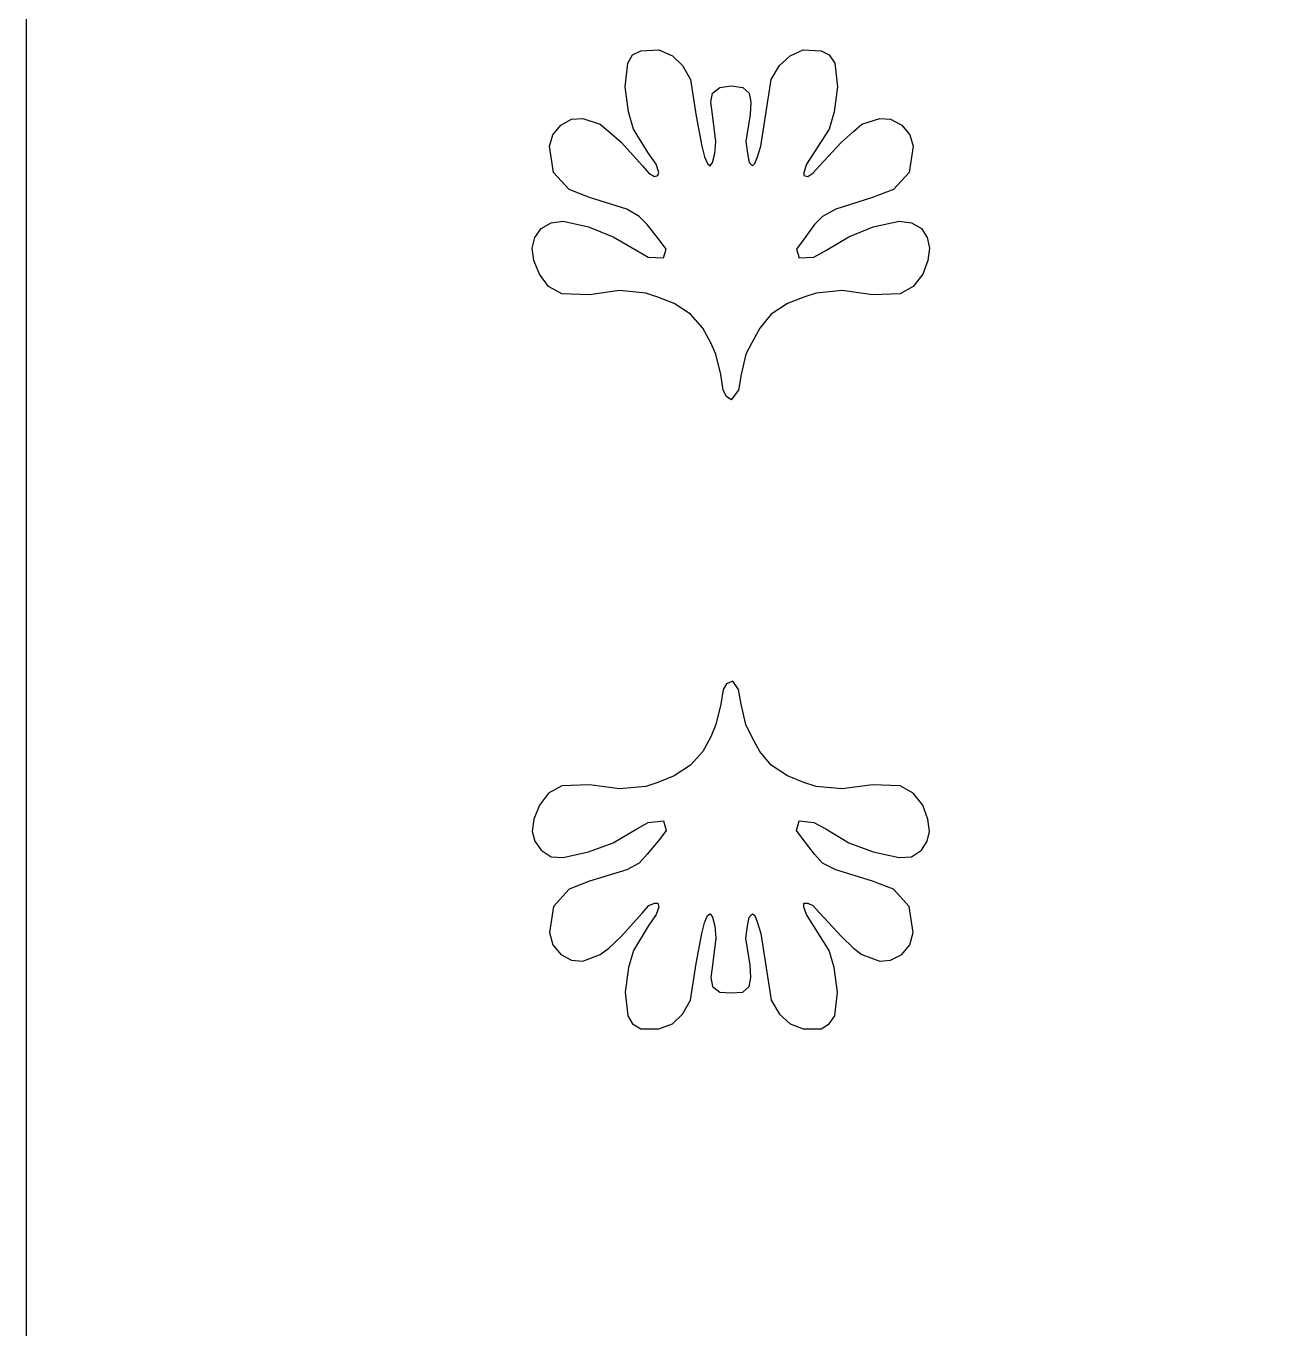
# Model space of a CAD drawing. Header units: centimetres. Extents: x -27 to -20.6, y -3.2 to 9.
# Drawn here: x -26.999 to -23.813, y 2.895 to 6.218 of the extents above; entities that cross this region are included whole.
import ezdxf

# ---------------------------------------------------------------- set-up
doc = ezdxf.new("R2010")
doc.units = ezdxf.units.CM
doc.header["$MEASUREMENT"] = 0
doc.layers.add('layer 1', color=7, linetype='Continuous')

msp = doc.modelspace()

# ---------------------------------------------------------------- linework, layer by layer
at = {"layer": 'layer 1', "lineweight": 30}
for points, knots in [([(-26.99914, -3.2112), (-26.99914, -3.2112), (-26.99914, 9.00077), (-26.99914, 9.00077), (-26.99914, 9.00077), (-26.99914, 9.00077), (-20.6277, 9.00077), (-20.6277, 9.00077), (-20.6277, 9.00077), (-20.6277, 9.00077), (-20.6277, -3.2112), (-20.6277, -3.2112), (-20.6277, -3.2112), (-20.6277, -3.2112), (-26.99914, -3.2112), (-26.99914, -3.2112)], [0, 0, 0, 0, 0.2, 0.2, 0.2, 0.2, 0.4, 0.4, 0.4, 0.4, 0.6, 0.6, 0.6, 0.6, 1, 1, 1, 1]), ([(-25.48516, 5.5435), (-25.48516, 5.5435), (-25.41858, 5.53727), (-25.41858, 5.53727), (-25.41858, 5.53727), (-25.41858, 5.53727), (-25.38739, 5.52685), (-25.38739, 5.52685), (-25.38739, 5.52685), (-25.38739, 5.52685), (-25.34579, 5.5102), (-25.34579, 5.5102), (-25.34579, 5.5102), (-25.34579, 5.5102), (-25.30415, 5.48316), (-25.30415, 5.48316), (-25.30415, 5.48316), (-25.30415, 5.48316), (-25.27296, 5.44779), (-25.27296, 5.44779), (-25.27296, 5.44779), (-25.27296, 5.44779), (-25.25216, 5.41034), (-25.25216, 5.41034), (-25.25216, 5.41034), (-25.25216, 5.41034), (-25.23966, 5.38121), (-25.23966, 5.38121), (-25.23966, 5.38121), (-25.23966, 5.38121), (-25.22718, 5.32919), (-25.22718, 5.32919), (-25.22718, 5.32919), (-25.22718, 5.32919), (-25.22095, 5.28964), (-25.22095, 5.28964), (-25.22095, 5.28964), (-25.22095, 5.28964), (-25.21262, 5.27302), (-25.21262, 5.27302), (-25.21262, 5.27302), (-25.21262, 5.27302), (-25.20014, 5.2647), (-25.20014, 5.2647), (-25.20014, 5.2647), (-25.20014, 5.2647), (-25.18143, 5.28964), (-25.18143, 5.28964), (-25.18143, 5.28964), (-25.18143, 5.28964), (-25.17516, 5.32919), (-25.17516, 5.32919), (-25.17516, 5.32919), (-25.17516, 5.32919), (-25.16269, 5.38121), (-25.16269, 5.38121), (-25.16269, 5.38121), (-25.16269, 5.38121), (-25.14812, 5.41034), (-25.14812, 5.41034), (-25.14812, 5.41034), (-25.14812, 5.41034), (-25.12732, 5.44779), (-25.12732, 5.44779), (-25.12732, 5.44779), (-25.12732, 5.44779), (-25.09819, 5.48316), (-25.09819, 5.48316), (-25.09819, 5.48316), (-25.09819, 5.48316), (-25.05659, 5.5102), (-25.05659, 5.5102), (-25.05659, 5.5102), (-25.05659, 5.5102), (-25.01499, 5.52685), (-25.01499, 5.52685), (-25.01499, 5.52685), (-25.01499, 5.52685), (-24.98377, 5.53727), (-24.98377, 5.53727), (-24.98377, 5.53727), (-24.98377, 5.53727), (-24.91722, 5.5435), (-24.91722, 5.5435), (-24.91722, 5.5435), (-24.91722, 5.5435), (-24.84025, 5.53309), (-24.84025, 5.53309), (-24.84025, 5.53309), (-24.84025, 5.53309), (-24.76951, 5.53518), (-24.76951, 5.53518), (-24.76951, 5.53518), (-24.76951, 5.53518), (-24.73621, 5.55389), (-24.73621, 5.55389), (-24.73621, 5.55389), (-24.73621, 5.55389), (-24.71126, 5.58511), (-24.71126, 5.58511), (-24.71126, 5.58511), (-24.71126, 5.58511), (-24.69875, 5.62047), (-24.69875, 5.62047), (-24.69875, 5.62047), (-24.69875, 5.62047), (-24.6946, 5.65169), (-24.6946, 5.65169), (-24.6946, 5.65169), (-24.6946, 5.65169), (-24.70084, 5.67873), (-24.70084, 5.67873), (-24.70084, 5.67873), (-24.70084, 5.67873), (-24.7154, 5.70162), (-24.7154, 5.70162), (-24.7154, 5.70162), (-24.7154, 5.70162), (-24.74038, 5.71619), (-24.74038, 5.71619), (-24.74038, 5.71619), (-24.74038, 5.71619), (-24.77157, 5.72037), (-24.77157, 5.72037), (-24.77157, 5.72037), (-24.77157, 5.72037), (-24.83816, 5.7058), (-24.83816, 5.7058), (-24.83816, 5.7058), (-24.83816, 5.7058), (-24.90056, 5.68082), (-24.90056, 5.68082), (-24.90056, 5.68082), (-24.90056, 5.68082), (-24.95882, 5.64546), (-24.95882, 5.64546), (-24.95882, 5.64546), (-24.95882, 5.64546), (-24.99004, 5.6288), (-24.99004, 5.6288), (-24.99004, 5.6288), (-24.99004, 5.6288), (-25.02746, 5.62671), (-25.02746, 5.62671), (-25.02746, 5.62671), (-25.02746, 5.62671), (-25.0337, 5.6496), (-25.0337, 5.6496), (-25.0337, 5.6496), (-25.0337, 5.6496), (-25.01708, 5.67249), (-25.01708, 5.67249), (-25.01708, 5.67249), (-25.01708, 5.67249), (-24.98795, 5.71204), (-24.98795, 5.71204), (-24.98795, 5.71204), (-24.98795, 5.71204), (-24.96715, 5.73284), (-24.96715, 5.73284), (-24.96715, 5.73284), (-24.96715, 5.73284), (-24.93384, 5.75156), (-24.93384, 5.75156), (-24.93384, 5.75156), (-24.93384, 5.75156), (-24.84025, 5.78068), (-24.84025, 5.78068), (-24.84025, 5.78068), (-24.84025, 5.78068), (-24.78614, 5.80152), (-24.78614, 5.80152), (-24.78614, 5.80152), (-24.78614, 5.80152), (-24.74662, 5.84521), (-24.74662, 5.84521), (-24.74662, 5.84521), (-24.74662, 5.84521), (-24.73621, 5.91179), (-24.73621, 5.91179), (-24.73621, 5.91179), (-24.73621, 5.91179), (-24.74453, 5.94092), (-24.74453, 5.94092), (-24.74453, 5.94092), (-24.74453, 5.94092), (-24.76533, 5.96587), (-24.76533, 5.96587), (-24.76533, 5.96587), (-24.76533, 5.96587), (-24.79446, 5.98043), (-24.79446, 5.98043), (-24.79446, 5.98043), (-24.79446, 5.98043), (-24.8215, 5.98252), (-24.8215, 5.98252), (-24.8215, 5.98252), (-24.8215, 5.98252), (-24.86728, 5.96796), (-24.86728, 5.96796), (-24.86728, 5.96796), (-24.86728, 5.96796), (-24.88809, 5.94924), (-24.88809, 5.94924), (-24.88809, 5.94924), (-24.88809, 5.94924), (-24.91928, 5.92218), (-24.91928, 5.92218), (-24.91928, 5.92218), (-24.91928, 5.92218), (-24.97547, 5.86183), (-24.97547, 5.86183), (-24.97547, 5.86183), (-24.97547, 5.86183), (-24.9921, 5.84312), (-24.9921, 5.84312), (-24.9921, 5.84312), (-24.9921, 5.84312), (-25.00457, 5.83479), (-25.00457, 5.83479), (-25.00457, 5.83479), (-25.00457, 5.83479), (-25.01499, 5.83688), (-25.01499, 5.83688), (-25.01499, 5.83688), (-25.01499, 5.83688), (-25.01499, 5.84521), (-25.01499, 5.84521), (-25.01499, 5.84521), (-25.01499, 5.84521), (-25.00875, 5.86601), (-25.00875, 5.86601), (-25.00875, 5.86601), (-25.00875, 5.86601), (-24.99004, 5.89514), (-24.99004, 5.89514), (-24.99004, 5.89514), (-24.99004, 5.89514), (-24.95049, 5.95549), (-24.95049, 5.95549), (-24.95049, 5.95549), (-24.95049, 5.95549), (-24.93802, 5.99918), (-24.93802, 5.99918), (-24.93802, 5.99918), (-24.93802, 5.99918), (-24.92969, 6.06367), (-24.92969, 6.06367), (-24.92969, 6.06367), (-24.92969, 6.06367), (-24.93593, 6.12402), (-24.93593, 6.12402), (-24.93593, 6.12402), (-24.93593, 6.12402), (-24.95049, 6.14482), (-24.95049, 6.14482), (-24.95049, 6.14482), (-24.95049, 6.14482), (-24.97129, 6.15524), (-24.97129, 6.15524), (-24.97129, 6.15524), (-24.97129, 6.15524), (-25.01708, 6.15729), (-25.01708, 6.15729), (-25.01708, 6.15729), (-25.01708, 6.15729), (-25.05035, 6.14273), (-25.05035, 6.14273), (-25.05035, 6.14273), (-25.05035, 6.14273), (-25.07739, 6.11778), (-25.07739, 6.11778), (-25.07739, 6.11778), (-25.07739, 6.11778), (-25.09819, 6.08238), (-25.09819, 6.08238), (-25.09819, 6.08238), (-25.09819, 6.08238), (-25.11276, 5.98876), (-25.11276, 5.98876), (-25.11276, 5.98876), (-25.11276, 5.98876), (-25.12526, 5.91179), (-25.12526, 5.91179), (-25.12526, 5.91179), (-25.12526, 5.91179), (-25.13356, 5.88472), (-25.13356, 5.88472), (-25.13356, 5.88472), (-25.13356, 5.88472), (-25.1398, 5.8681), (-25.1398, 5.8681), (-25.1398, 5.8681), (-25.1398, 5.8681), (-25.14607, 5.86183), (-25.14607, 5.86183), (-25.14607, 5.86183), (-25.14607, 5.86183), (-25.15436, 5.87016), (-25.15436, 5.87016), (-25.15436, 5.87016), (-25.15436, 5.87016), (-25.15854, 5.89305), (-25.15854, 5.89305), (-25.15854, 5.89305), (-25.15854, 5.89305), (-25.16269, 5.92426), (-25.16269, 5.92426), (-25.16269, 5.92426), (-25.16269, 5.92426), (-25.1523, 5.99294), (-25.1523, 5.99294), (-25.1523, 5.99294), (-25.1523, 5.99294), (-25.15021, 6.02412), (-25.15021, 6.02412), (-25.15021, 6.02412), (-25.15021, 6.02412), (-25.15436, 6.04702), (-25.15436, 6.04702), (-25.15436, 6.04702), (-25.15436, 6.04702), (-25.17102, 6.06158), (-25.17102, 6.06158), (-25.17102, 6.06158), (-25.17102, 6.06158), (-25.20014, 6.06576), (-25.20014, 6.06576), (-25.20014, 6.06576), (-25.20014, 6.06576), (-25.22927, 6.06158), (-25.22927, 6.06158), (-25.22927, 6.06158), (-25.22927, 6.06158), (-25.24798, 6.04702), (-25.24798, 6.04702), (-25.24798, 6.04702), (-25.24798, 6.04702), (-25.25216, 6.02412), (-25.25216, 6.02412), (-25.25216, 6.02412), (-25.25216, 6.02412), (-25.24798, 5.99294), (-25.24798, 5.99294), (-25.24798, 5.99294), (-25.24798, 5.99294), (-25.23966, 5.92426), (-25.23966, 5.92426), (-25.23966, 5.92426), (-25.23966, 5.92426), (-25.24175, 5.89305), (-25.24175, 5.89305), (-25.24175, 5.89305), (-25.24175, 5.89305), (-25.24798, 5.87016), (-25.24798, 5.87016), (-25.24798, 5.87016), (-25.24798, 5.87016), (-25.25422, 5.86183), (-25.25422, 5.86183), (-25.25422, 5.86183), (-25.25422, 5.86183), (-25.26046, 5.8681), (-25.26046, 5.8681), (-25.26046, 5.8681), (-25.26046, 5.8681), (-25.26879, 5.88472), (-25.26879, 5.88472), (-25.26879, 5.88472), (-25.26879, 5.88472), (-25.27502, 5.91179), (-25.27502, 5.91179), (-25.27502, 5.91179), (-25.27502, 5.91179), (-25.28959, 5.98876), (-25.28959, 5.98876), (-25.28959, 5.98876), (-25.28959, 5.98876), (-25.30415, 6.08238), (-25.30415, 6.08238), (-25.30415, 6.08238), (-25.30415, 6.08238), (-25.32495, 6.11778), (-25.32495, 6.11778), (-25.32495, 6.11778), (-25.32495, 6.11778), (-25.34993, 6.14273), (-25.34993, 6.14273), (-25.34993, 6.14273), (-25.34993, 6.14273), (-25.3853, 6.15729), (-25.3853, 6.15729), (-25.3853, 6.15729), (-25.3853, 6.15729), (-25.43108, 6.15524), (-25.43108, 6.15524), (-25.43108, 6.15524), (-25.43108, 6.15524), (-25.45189, 6.14482), (-25.45189, 6.14482), (-25.45189, 6.14482), (-25.45189, 6.14482), (-25.46436, 6.12402), (-25.46436, 6.12402), (-25.46436, 6.12402), (-25.46436, 6.12402), (-25.4706, 6.06367), (-25.4706, 6.06367), (-25.4706, 6.06367), (-25.4706, 6.06367), (-25.46227, 5.99918), (-25.46227, 5.99918), (-25.46227, 5.99918), (-25.46227, 5.99918), (-25.44979, 5.95549), (-25.44979, 5.95549), (-25.44979, 5.95549), (-25.44979, 5.95549), (-25.41234, 5.89514), (-25.41234, 5.89514), (-25.41234, 5.89514), (-25.41234, 5.89514), (-25.39154, 5.86601), (-25.39154, 5.86601), (-25.39154, 5.86601), (-25.39154, 5.86601), (-25.3853, 5.84521), (-25.3853, 5.84521), (-25.3853, 5.84521), (-25.3853, 5.84521), (-25.38739, 5.83688), (-25.38739, 5.83688), (-25.38739, 5.83688), (-25.38739, 5.83688), (-25.39569, 5.83479), (-25.39569, 5.83479), (-25.39569, 5.83479), (-25.39569, 5.83479), (-25.41025, 5.84312), (-25.41025, 5.84312), (-25.41025, 5.84312), (-25.41025, 5.84312), (-25.4269, 5.86183), (-25.4269, 5.86183), (-25.4269, 5.86183), (-25.4269, 5.86183), (-25.48098, 5.92218), (-25.48098, 5.92218), (-25.48098, 5.92218), (-25.48098, 5.92218), (-25.5122, 5.94924), (-25.5122, 5.94924), (-25.5122, 5.94924), (-25.5122, 5.94924), (-25.53509, 5.96796), (-25.53509, 5.96796), (-25.53509, 5.96796), (-25.53509, 5.96796), (-25.57878, 5.98252), (-25.57878, 5.98252), (-25.57878, 5.98252), (-25.57878, 5.98252), (-25.60791, 5.98043), (-25.60791, 5.98043), (-25.60791, 5.98043), (-25.60791, 5.98043), (-25.63495, 5.96587), (-25.63495, 5.96587), (-25.63495, 5.96587), (-25.63495, 5.96587), (-25.65575, 5.94092), (-25.65575, 5.94092), (-25.65575, 5.94092), (-25.65575, 5.94092), (-25.66408, 5.91179), (-25.66408, 5.91179), (-25.66408, 5.91179), (-25.66408, 5.91179), (-25.65367, 5.84521), (-25.65367, 5.84521), (-25.65367, 5.84521), (-25.65367, 5.84521), (-25.61415, 5.80152), (-25.61415, 5.80152), (-25.61415, 5.80152), (-25.61415, 5.80152), (-25.56213, 5.78068), (-25.56213, 5.78068), (-25.56213, 5.78068), (-25.56213, 5.78068), (-25.46645, 5.75156), (-25.46645, 5.75156), (-25.46645, 5.75156), (-25.46645, 5.75156), (-25.43523, 5.73284), (-25.43523, 5.73284), (-25.43523, 5.73284), (-25.43523, 5.73284), (-25.41443, 5.71204), (-25.41443, 5.71204), (-25.41443, 5.71204), (-25.41443, 5.71204), (-25.38321, 5.67249), (-25.38321, 5.67249), (-25.38321, 5.67249), (-25.38321, 5.67249), (-25.36659, 5.6496), (-25.36659, 5.6496), (-25.36659, 5.6496), (-25.36659, 5.6496), (-25.37283, 5.62671), (-25.37283, 5.62671), (-25.37283, 5.62671), (-25.37283, 5.62671), (-25.41234, 5.6288), (-25.41234, 5.6288), (-25.41234, 5.6288), (-25.41234, 5.6288), (-25.44147, 5.64546), (-25.44147, 5.64546), (-25.44147, 5.64546), (-25.44147, 5.64546), (-25.50181, 5.68082), (-25.50181, 5.68082), (-25.50181, 5.68082), (-25.50181, 5.68082), (-25.56422, 5.7058), (-25.56422, 5.7058), (-25.56422, 5.7058), (-25.56422, 5.7058), (-25.62872, 5.72037), (-25.62872, 5.72037), (-25.62872, 5.72037), (-25.62872, 5.72037), (-25.6599, 5.71619), (-25.6599, 5.71619), (-25.6599, 5.71619), (-25.6599, 5.71619), (-25.68488, 5.70162), (-25.68488, 5.70162), (-25.68488, 5.70162), (-25.68488, 5.70162), (-25.70151, 5.67873), (-25.70151, 5.67873), (-25.70151, 5.67873), (-25.70151, 5.67873), (-25.70777, 5.65169), (-25.70777, 5.65169), (-25.70777, 5.65169), (-25.70777, 5.65169), (-25.70359, 5.62047), (-25.70359, 5.62047), (-25.70359, 5.62047), (-25.70359, 5.62047), (-25.68903, 5.58511), (-25.68903, 5.58511), (-25.68903, 5.58511), (-25.68903, 5.58511), (-25.66614, 5.55389), (-25.66614, 5.55389), (-25.66614, 5.55389), (-25.66614, 5.55389), (-25.63286, 5.53518), (-25.63286, 5.53518), (-25.63286, 5.53518), (-25.63286, 5.53518), (-25.56213, 5.53309), (-25.56213, 5.53309), (-25.56213, 5.53309), (-25.56213, 5.53309), (-25.48516, 5.5435), (-25.48516, 5.5435)], [0, 0, 0, 0, 0.0069444, 0.0069444, 0.0069444, 0.0069444, 0.0138889, 0.0138889, 0.0138889, 0.0138889, 0.0208333, 0.0208333, 0.0208333, 0.0208333, 0.0277778, 0.0277778, 0.0277778, 0.0277778, 0.0347222, 0.0347222, 0.0347222, 0.0347222, 0.0416667, 0.0416667, 0.0416667, 0.0416667, 0.0486111, 0.0486111, 0.0486111, 0.0486111, 0.0555556, 0.0555556, 0.0555556, 0.0555556, 0.0625, 0.0625, 0.0625, 0.0625, 0.0694444, 0.0694444, 0.0694444, 0.0694444, 0.0763889, 0.0763889, 0.0763889, 0.0763889, 0.0833333, 0.0833333, 0.0833333, 0.0833333, 0.0902778, 0.0902778, 0.0902778, 0.0902778, 0.0972222, 0.0972222, 0.0972222, 0.0972222, 0.1041667, 0.1041667, 0.1041667, 0.1041667, 0.1111111, 0.1111111, 0.1111111, 0.1111111, 0.1180556, 0.1180556, 0.1180556, 0.1180556, 0.125, 0.125, 0.125, 0.125, 0.1319444, 0.1319444, 0.1319444, 0.1319444, 0.1388889, 0.1388889, 0.1388889, 0.1388889, 0.1458333, 0.1458333, 0.1458333, 0.1458333, 0.1527778, 0.1527778, 0.1527778, 0.1527778, 0.1597222, 0.1597222, 0.1597222, 0.1597222, 0.1666667, 0.1666667, 0.1666667, 0.1666667, 0.1736111, 0.1736111, 0.1736111, 0.1736111, 0.1805556, 0.1805556, 0.1805556, 0.1805556, 0.1875, 0.1875, 0.1875, 0.1875, 0.1944444, 0.1944444, 0.1944444, 0.1944444, 0.2013889, 0.2013889, 0.2013889, 0.2013889, 0.2083333, 0.2083333, 0.2083333, 0.2083333, 0.2152778, 0.2152778, 0.2152778, 0.2152778, 0.2222222, 0.2222222, 0.2222222, 0.2222222, 0.2291667, 0.2291667, 0.2291667, 0.2291667, 0.2361111, 0.2361111, 0.2361111, 0.2361111, 0.2430556, 0.2430556, 0.2430556, 0.2430556, 0.25, 0.25, 0.25, 0.25, 0.2569444, 0.2569444, 0.2569444, 0.2569444, 0.2638889, 0.2638889, 0.2638889, 0.2638889, 0.2708333, 0.2708333, 0.2708333, 0.2708333, 0.2777778, 0.2777778, 0.2777778, 0.2777778, 0.2847222, 0.2847222, 0.2847222, 0.2847222, 0.2916667, 0.2916667, 0.2916667, 0.2916667, 0.2986111, 0.2986111, 0.2986111, 0.2986111, 0.3055556, 0.3055556, 0.3055556, 0.3055556, 0.3125, 0.3125, 0.3125, 0.3125, 0.3194444, 0.3194444, 0.3194444, 0.3194444, 0.3263889, 0.3263889, 0.3263889, 0.3263889, 0.3333333, 0.3333333, 0.3333333, 0.3333333, 0.3402778, 0.3402778, 0.3402778, 0.3402778, 0.3472222, 0.3472222, 0.3472222, 0.3472222, 0.3541667, 0.3541667, 0.3541667, 0.3541667, 0.3611111, 0.3611111, 0.3611111, 0.3611111, 0.3680556, 0.3680556, 0.3680556, 0.3680556, 0.375, 0.375, 0.375, 0.375, 0.3819444, 0.3819444, 0.3819444, 0.3819444, 0.3888889, 0.3888889, 0.3888889, 0.3888889, 0.3958333, 0.3958333, 0.3958333, 0.3958333, 0.4027778, 0.4027778, 0.4027778, 0.4027778, 0.4097222, 0.4097222, 0.4097222, 0.4097222, 0.4166667, 0.4166667, 0.4166667, 0.4166667, 0.4236111, 0.4236111, 0.4236111, 0.4236111, 0.4305556, 0.4305556, 0.4305556, 0.4305556, 0.4375, 0.4375, 0.4375, 0.4375, 0.4444444, 0.4444444, 0.4444444, 0.4444444, 0.4513889, 0.4513889, 0.4513889, 0.4513889, 0.4583333, 0.4583333, 0.4583333, 0.4583333, 0.4652778, 0.4652778, 0.4652778, 0.4652778, 0.4722222, 0.4722222, 0.4722222, 0.4722222, 0.4791667, 0.4791667, 0.4791667, 0.4791667, 0.4861111, 0.4861111, 0.4861111, 0.4861111, 0.4930556, 0.4930556, 0.4930556, 0.4930556, 0.5, 0.5, 0.5, 0.5, 0.5069444, 0.5069444, 0.5069444, 0.5069444, 0.5138889, 0.5138889, 0.5138889, 0.5138889, 0.5208333, 0.5208333, 0.5208333, 0.5208333, 0.5277778, 0.5277778, 0.5277778, 0.5277778, 0.5347222, 0.5347222, 0.5347222, 0.5347222, 0.5416667, 0.5416667, 0.5416667, 0.5416667, 0.5486111, 0.5486111, 0.5486111, 0.5486111, 0.5555556, 0.5555556, 0.5555556, 0.5555556, 0.5625, 0.5625, 0.5625, 0.5625, 0.5694444, 0.5694444, 0.5694444, 0.5694444, 0.5763889, 0.5763889, 0.5763889, 0.5763889, 0.5833333, 0.5833333, 0.5833333, 0.5833333, 0.5902778, 0.5902778, 0.5902778, 0.5902778, 0.5972222, 0.5972222, 0.5972222, 0.5972222, 0.6041667, 0.6041667, 0.6041667, 0.6041667, 0.6111111, 0.6111111, 0.6111111, 0.6111111, 0.6180556, 0.6180556, 0.6180556, 0.6180556, 0.625, 0.625, 0.625, 0.625, 0.6319444, 0.6319444, 0.6319444, 0.6319444, 0.6388889, 0.6388889, 0.6388889, 0.6388889, 0.6458333, 0.6458333, 0.6458333, 0.6458333, 0.6527778, 0.6527778, 0.6527778, 0.6527778, 0.6597222, 0.6597222, 0.6597222, 0.6597222, 0.6666667, 0.6666667, 0.6666667, 0.6666667, 0.6736111, 0.6736111, 0.6736111, 0.6736111, 0.6805556, 0.6805556, 0.6805556, 0.6805556, 0.6875, 0.6875, 0.6875, 0.6875, 0.6944444, 0.6944444, 0.6944444, 0.6944444, 0.7013889, 0.7013889, 0.7013889, 0.7013889, 0.7083333, 0.7083333, 0.7083333, 0.7083333, 0.7152778, 0.7152778, 0.7152778, 0.7152778, 0.7222222, 0.7222222, 0.7222222, 0.7222222, 0.7291667, 0.7291667, 0.7291667, 0.7291667, 0.7361111, 0.7361111, 0.7361111, 0.7361111, 0.7430556, 0.7430556, 0.7430556, 0.7430556, 0.75, 0.75, 0.75, 0.75, 0.7569444, 0.7569444, 0.7569444, 0.7569444, 0.7638889, 0.7638889, 0.7638889, 0.7638889, 0.7708333, 0.7708333, 0.7708333, 0.7708333, 0.7777778, 0.7777778, 0.7777778, 0.7777778, 0.7847222, 0.7847222, 0.7847222, 0.7847222, 0.7916667, 0.7916667, 0.7916667, 0.7916667, 0.7986111, 0.7986111, 0.7986111, 0.7986111, 0.8055556, 0.8055556, 0.8055556, 0.8055556, 0.8125, 0.8125, 0.8125, 0.8125, 0.8194444, 0.8194444, 0.8194444, 0.8194444, 0.8263889, 0.8263889, 0.8263889, 0.8263889, 0.8333333, 0.8333333, 0.8333333, 0.8333333, 0.8402778, 0.8402778, 0.8402778, 0.8402778, 0.8472222, 0.8472222, 0.8472222, 0.8472222, 0.8541667, 0.8541667, 0.8541667, 0.8541667, 0.8611111, 0.8611111, 0.8611111, 0.8611111, 0.8680556, 0.8680556, 0.8680556, 0.8680556, 0.875, 0.875, 0.875, 0.875, 0.8819444, 0.8819444, 0.8819444, 0.8819444, 0.8888889, 0.8888889, 0.8888889, 0.8888889, 0.8958333, 0.8958333, 0.8958333, 0.8958333, 0.9027778, 0.9027778, 0.9027778, 0.9027778, 0.9097222, 0.9097222, 0.9097222, 0.9097222, 0.9166667, 0.9166667, 0.9166667, 0.9166667, 0.9236111, 0.9236111, 0.9236111, 0.9236111, 0.9305556, 0.9305556, 0.9305556, 0.9305556, 0.9375, 0.9375, 0.9375, 0.9375, 0.9444444, 0.9444444, 0.9444444, 0.9444444, 0.9513889, 0.9513889, 0.9513889, 0.9513889, 0.9583333, 0.9583333, 0.9583333, 0.9583333, 0.9652778, 0.9652778, 0.9652778, 0.9652778, 0.9722222, 0.9722222, 0.9722222, 0.9722222, 0.9791667, 0.9791667, 0.9791667, 0.9791667, 0.9861111, 0.9861111, 0.9861111, 0.9861111, 1, 1, 1, 1]), ([(-25.34579, 4.30548), (-25.34579, 4.30548), (-25.30415, 4.33255), (-25.30415, 4.33255), (-25.30415, 4.33255), (-25.30415, 4.33255), (-25.27296, 4.36791), (-25.27296, 4.36791), (-25.27296, 4.36791), (-25.27296, 4.36791), (-25.25216, 4.40537), (-25.25216, 4.40537), (-25.25216, 4.40537), (-25.25216, 4.40537), (-25.23966, 4.43656), (-25.23966, 4.43656), (-25.23966, 4.43656), (-25.23966, 4.43656), (-25.22718, 4.48858), (-25.22718, 4.48858), (-25.22718, 4.48858), (-25.22718, 4.48858), (-25.22095, 4.52603), (-25.22095, 4.52603), (-25.22095, 4.52603), (-25.22095, 4.52603), (-25.21262, 4.5406), (-25.21262, 4.5406), (-25.21262, 4.5406), (-25.21262, 4.5406), (-25.196, 4.54684), (-25.196, 4.54684), (-25.196, 4.54684), (-25.196, 4.54684), (-25.18143, 4.52603), (-25.18143, 4.52603), (-25.18143, 4.52603), (-25.18143, 4.52603), (-25.17516, 4.48858), (-25.17516, 4.48858), (-25.17516, 4.48858), (-25.17516, 4.48858), (-25.16269, 4.43656), (-25.16269, 4.43656), (-25.16269, 4.43656), (-25.16269, 4.43656), (-25.14812, 4.40537), (-25.14812, 4.40537), (-25.14812, 4.40537), (-25.14812, 4.40537), (-25.12732, 4.36791), (-25.12732, 4.36791), (-25.12732, 4.36791), (-25.12732, 4.36791), (-25.09819, 4.33255), (-25.09819, 4.33255), (-25.09819, 4.33255), (-25.09819, 4.33255), (-25.05659, 4.30548), (-25.05659, 4.30548), (-25.05659, 4.30548), (-25.05659, 4.30548), (-25.01499, 4.28886), (-25.01499, 4.28886), (-25.01499, 4.28886), (-25.01499, 4.28886), (-24.98377, 4.27844), (-24.98377, 4.27844), (-24.98377, 4.27844), (-24.98377, 4.27844), (-24.91722, 4.2722), (-24.91722, 4.2722), (-24.91722, 4.2722), (-24.91722, 4.2722), (-24.84025, 4.28259), (-24.84025, 4.28259), (-24.84025, 4.28259), (-24.84025, 4.28259), (-24.76951, 4.28053), (-24.76951, 4.28053), (-24.76951, 4.28053), (-24.76951, 4.28053), (-24.73621, 4.26179), (-24.73621, 4.26179), (-24.73621, 4.26179), (-24.73621, 4.26179), (-24.71126, 4.23057), (-24.71126, 4.23057), (-24.71126, 4.23057), (-24.71126, 4.23057), (-24.69875, 4.1952), (-24.69875, 4.1952), (-24.69875, 4.1952), (-24.69875, 4.1952), (-24.6946, 4.16402), (-24.6946, 4.16402), (-24.6946, 4.16402), (-24.6946, 4.16402), (-24.70084, 4.13904), (-24.70084, 4.13904), (-24.70084, 4.13904), (-24.70084, 4.13904), (-24.7154, 4.11614), (-24.7154, 4.11614), (-24.7154, 4.11614), (-24.7154, 4.11614), (-24.74038, 4.09949), (-24.74038, 4.09949), (-24.74038, 4.09949), (-24.74038, 4.09949), (-24.77157, 4.09743), (-24.77157, 4.09743), (-24.77157, 4.09743), (-24.77157, 4.09743), (-24.83816, 4.11199), (-24.83816, 4.11199), (-24.83816, 4.11199), (-24.83816, 4.11199), (-24.90056, 4.13489), (-24.90056, 4.13489), (-24.90056, 4.13489), (-24.90056, 4.13489), (-24.95882, 4.17025), (-24.95882, 4.17025), (-24.95882, 4.17025), (-24.95882, 4.17025), (-24.99004, 4.18688), (-24.99004, 4.18688), (-24.99004, 4.18688), (-24.99004, 4.18688), (-25.02746, 4.19106), (-25.02746, 4.19106), (-25.02746, 4.19106), (-25.02746, 4.19106), (-25.0337, 4.16608), (-25.0337, 4.16608), (-25.0337, 4.16608), (-25.0337, 4.16608), (-25.01708, 4.14318), (-25.01708, 4.14318), (-25.01708, 4.14318), (-25.01708, 4.14318), (-24.98795, 4.10573), (-24.98795, 4.10573), (-24.98795, 4.10573), (-24.98795, 4.10573), (-24.96715, 4.08287), (-24.96715, 4.08287), (-24.96715, 4.08287), (-24.96715, 4.08287), (-24.93384, 4.06622), (-24.93384, 4.06622), (-24.93384, 4.06622), (-24.93384, 4.06622), (-24.84025, 4.03709), (-24.84025, 4.03709), (-24.84025, 4.03709), (-24.84025, 4.03709), (-24.78614, 4.01628), (-24.78614, 4.01628), (-24.78614, 4.01628), (-24.78614, 4.01628), (-24.74662, 3.97259), (-24.74662, 3.97259), (-24.74662, 3.97259), (-24.74662, 3.97259), (-24.73621, 3.90601), (-24.73621, 3.90601), (-24.73621, 3.90601), (-24.73621, 3.90601), (-24.74453, 3.87479), (-24.74453, 3.87479), (-24.74453, 3.87479), (-24.74453, 3.87479), (-24.76533, 3.84981), (-24.76533, 3.84981), (-24.76533, 3.84981), (-24.76533, 3.84981), (-24.79446, 3.83524), (-24.79446, 3.83524), (-24.79446, 3.83524), (-24.79446, 3.83524), (-24.8215, 3.83319), (-24.8215, 3.83319), (-24.8215, 3.83319), (-24.8215, 3.83319), (-24.86728, 3.84981), (-24.86728, 3.84981), (-24.86728, 3.84981), (-24.86728, 3.84981), (-24.88809, 3.86646), (-24.88809, 3.86646), (-24.88809, 3.86646), (-24.88809, 3.86646), (-24.91928, 3.89559), (-24.91928, 3.89559), (-24.91928, 3.89559), (-24.91928, 3.89559), (-24.97547, 3.95594), (-24.97547, 3.95594), (-24.97547, 3.95594), (-24.97547, 3.95594), (-24.9921, 3.97465), (-24.9921, 3.97465), (-24.9921, 3.97465), (-24.9921, 3.97465), (-25.00457, 3.98089), (-25.00457, 3.98089), (-25.00457, 3.98089), (-25.00457, 3.98089), (-25.01499, 3.98089), (-25.01499, 3.98089), (-25.01499, 3.98089), (-25.01499, 3.98089), (-25.01499, 3.9705), (-25.01499, 3.9705), (-25.01499, 3.9705), (-25.01499, 3.9705), (-25.00875, 3.95176), (-25.00875, 3.95176), (-25.00875, 3.95176), (-25.00875, 3.95176), (-24.99004, 3.92263), (-24.99004, 3.92263), (-24.99004, 3.92263), (-24.99004, 3.92263), (-24.95049, 3.86022), (-24.95049, 3.86022), (-24.95049, 3.86022), (-24.95049, 3.86022), (-24.93802, 3.81653), (-24.93802, 3.81653), (-24.93802, 3.81653), (-24.93802, 3.81653), (-24.92969, 3.7541), (-24.92969, 3.7541), (-24.92969, 3.7541), (-24.92969, 3.7541), (-24.93593, 3.69378), (-24.93593, 3.69378), (-24.93593, 3.69378), (-24.93593, 3.69378), (-24.95049, 3.67295), (-24.95049, 3.67295), (-24.95049, 3.67295), (-24.95049, 3.67295), (-24.97129, 3.66047), (-24.97129, 3.66047), (-24.97129, 3.66047), (-24.97129, 3.66047), (-25.01708, 3.66047), (-25.01708, 3.66047), (-25.01708, 3.66047), (-25.01708, 3.66047), (-25.05035, 3.67295), (-25.05035, 3.67295), (-25.05035, 3.67295), (-25.05035, 3.67295), (-25.07739, 3.69793), (-25.07739, 3.69793), (-25.07739, 3.69793), (-25.07739, 3.69793), (-25.09819, 3.73329), (-25.09819, 3.73329), (-25.09819, 3.73329), (-25.09819, 3.73329), (-25.11276, 3.82692), (-25.11276, 3.82692), (-25.11276, 3.82692), (-25.11276, 3.82692), (-25.12526, 3.90392), (-25.12526, 3.90392), (-25.12526, 3.90392), (-25.12526, 3.90392), (-25.13356, 3.93096), (-25.13356, 3.93096), (-25.13356, 3.93096), (-25.13356, 3.93096), (-25.1398, 3.9497), (-25.1398, 3.9497), (-25.1398, 3.9497), (-25.1398, 3.9497), (-25.14607, 3.95385), (-25.14607, 3.95385), (-25.14607, 3.95385), (-25.14607, 3.95385), (-25.15436, 3.94552), (-25.15436, 3.94552), (-25.15436, 3.94552), (-25.15436, 3.94552), (-25.15854, 3.92263), (-25.15854, 3.92263), (-25.15854, 3.92263), (-25.15854, 3.92263), (-25.16269, 3.89144), (-25.16269, 3.89144), (-25.16269, 3.89144), (-25.16269, 3.89144), (-25.1523, 3.82277), (-25.1523, 3.82277), (-25.1523, 3.82277), (-25.1523, 3.82277), (-25.15021, 3.79155), (-25.15021, 3.79155), (-25.15021, 3.79155), (-25.15021, 3.79155), (-25.15436, 3.76866), (-25.15436, 3.76866), (-25.15436, 3.76866), (-25.15436, 3.76866), (-25.17102, 3.7541), (-25.17102, 3.7541), (-25.17102, 3.7541), (-25.17102, 3.7541), (-25.20014, 3.75204), (-25.20014, 3.75204), (-25.20014, 3.75204), (-25.20014, 3.75204), (-25.22927, 3.7541), (-25.22927, 3.7541), (-25.22927, 3.7541), (-25.22927, 3.7541), (-25.24798, 3.76866), (-25.24798, 3.76866), (-25.24798, 3.76866), (-25.24798, 3.76866), (-25.25216, 3.79155), (-25.25216, 3.79155), (-25.25216, 3.79155), (-25.25216, 3.79155), (-25.24798, 3.82277), (-25.24798, 3.82277), (-25.24798, 3.82277), (-25.24798, 3.82277), (-25.23966, 3.89144), (-25.23966, 3.89144), (-25.23966, 3.89144), (-25.23966, 3.89144), (-25.24175, 3.92263), (-25.24175, 3.92263), (-25.24175, 3.92263), (-25.24175, 3.92263), (-25.24798, 3.94552), (-25.24798, 3.94552), (-25.24798, 3.94552), (-25.24798, 3.94552), (-25.25422, 3.95385), (-25.25422, 3.95385), (-25.25422, 3.95385), (-25.25422, 3.95385), (-25.26046, 3.9497), (-25.26046, 3.9497), (-25.26046, 3.9497), (-25.26046, 3.9497), (-25.26879, 3.93096), (-25.26879, 3.93096), (-25.26879, 3.93096), (-25.26879, 3.93096), (-25.27502, 3.90392), (-25.27502, 3.90392), (-25.27502, 3.90392), (-25.27502, 3.90392), (-25.28959, 3.82692), (-25.28959, 3.82692), (-25.28959, 3.82692), (-25.28959, 3.82692), (-25.30415, 3.73329), (-25.30415, 3.73329), (-25.30415, 3.73329), (-25.30415, 3.73329), (-25.32495, 3.69793), (-25.32495, 3.69793), (-25.32495, 3.69793), (-25.32495, 3.69793), (-25.34993, 3.67295), (-25.34993, 3.67295), (-25.34993, 3.67295), (-25.34993, 3.67295), (-25.3853, 3.66047), (-25.3853, 3.66047), (-25.3853, 3.66047), (-25.3853, 3.66047), (-25.43108, 3.66047), (-25.43108, 3.66047), (-25.43108, 3.66047), (-25.43108, 3.66047), (-25.45189, 3.67295), (-25.45189, 3.67295), (-25.45189, 3.67295), (-25.45189, 3.67295), (-25.46436, 3.69378), (-25.46436, 3.69378), (-25.46436, 3.69378), (-25.46436, 3.69378), (-25.4706, 3.7541), (-25.4706, 3.7541), (-25.4706, 3.7541), (-25.4706, 3.7541), (-25.46227, 3.81653), (-25.46227, 3.81653), (-25.46227, 3.81653), (-25.46227, 3.81653), (-25.44979, 3.86022), (-25.44979, 3.86022), (-25.44979, 3.86022), (-25.44979, 3.86022), (-25.41234, 3.92263), (-25.41234, 3.92263), (-25.41234, 3.92263), (-25.41234, 3.92263), (-25.39154, 3.95176), (-25.39154, 3.95176), (-25.39154, 3.95176), (-25.39154, 3.95176), (-25.3853, 3.9705), (-25.3853, 3.9705), (-25.3853, 3.9705), (-25.3853, 3.9705), (-25.38739, 3.98089), (-25.38739, 3.98089), (-25.38739, 3.98089), (-25.38739, 3.98089), (-25.39569, 3.98089), (-25.39569, 3.98089), (-25.39569, 3.98089), (-25.39569, 3.98089), (-25.41025, 3.97465), (-25.41025, 3.97465), (-25.41025, 3.97465), (-25.41025, 3.97465), (-25.4269, 3.95594), (-25.4269, 3.95594), (-25.4269, 3.95594), (-25.4269, 3.95594), (-25.48098, 3.89559), (-25.48098, 3.89559), (-25.48098, 3.89559), (-25.48098, 3.89559), (-25.5122, 3.86646), (-25.5122, 3.86646), (-25.5122, 3.86646), (-25.5122, 3.86646), (-25.53509, 3.84981), (-25.53509, 3.84981), (-25.53509, 3.84981), (-25.53509, 3.84981), (-25.57878, 3.83319), (-25.57878, 3.83319), (-25.57878, 3.83319), (-25.57878, 3.83319), (-25.60791, 3.83524), (-25.60791, 3.83524), (-25.60791, 3.83524), (-25.60791, 3.83524), (-25.63495, 3.84981), (-25.63495, 3.84981), (-25.63495, 3.84981), (-25.63495, 3.84981), (-25.65575, 3.87479), (-25.65575, 3.87479), (-25.65575, 3.87479), (-25.65575, 3.87479), (-25.66408, 3.90601), (-25.66408, 3.90601), (-25.66408, 3.90601), (-25.66408, 3.90601), (-25.65367, 3.97259), (-25.65367, 3.97259), (-25.65367, 3.97259), (-25.65367, 3.97259), (-25.61415, 4.01628), (-25.61415, 4.01628), (-25.61415, 4.01628), (-25.61415, 4.01628), (-25.56213, 4.03709), (-25.56213, 4.03709), (-25.56213, 4.03709), (-25.56213, 4.03709), (-25.46645, 4.06622), (-25.46645, 4.06622), (-25.46645, 4.06622), (-25.46645, 4.06622), (-25.43523, 4.08287), (-25.43523, 4.08287), (-25.43523, 4.08287), (-25.43523, 4.08287), (-25.41443, 4.10573), (-25.41443, 4.10573), (-25.41443, 4.10573), (-25.41443, 4.10573), (-25.38321, 4.14318), (-25.38321, 4.14318), (-25.38321, 4.14318), (-25.38321, 4.14318), (-25.36659, 4.16608), (-25.36659, 4.16608), (-25.36659, 4.16608), (-25.36659, 4.16608), (-25.37283, 4.19106), (-25.37283, 4.19106), (-25.37283, 4.19106), (-25.37283, 4.19106), (-25.41234, 4.18688), (-25.41234, 4.18688), (-25.41234, 4.18688), (-25.41234, 4.18688), (-25.44147, 4.17025), (-25.44147, 4.17025), (-25.44147, 4.17025), (-25.44147, 4.17025), (-25.50181, 4.13489), (-25.50181, 4.13489), (-25.50181, 4.13489), (-25.50181, 4.13489), (-25.56422, 4.11199), (-25.56422, 4.11199), (-25.56422, 4.11199), (-25.56422, 4.11199), (-25.62872, 4.09743), (-25.62872, 4.09743), (-25.62872, 4.09743), (-25.62872, 4.09743), (-25.6599, 4.09949), (-25.6599, 4.09949), (-25.6599, 4.09949), (-25.6599, 4.09949), (-25.68488, 4.11614), (-25.68488, 4.11614), (-25.68488, 4.11614), (-25.68488, 4.11614), (-25.70151, 4.13904), (-25.70151, 4.13904), (-25.70151, 4.13904), (-25.70151, 4.13904), (-25.70777, 4.16402), (-25.70777, 4.16402), (-25.70777, 4.16402), (-25.70777, 4.16402), (-25.70359, 4.1952), (-25.70359, 4.1952), (-25.70359, 4.1952), (-25.70359, 4.1952), (-25.68903, 4.23057), (-25.68903, 4.23057), (-25.68903, 4.23057), (-25.68903, 4.23057), (-25.66614, 4.26179), (-25.66614, 4.26179), (-25.66614, 4.26179), (-25.66614, 4.26179), (-25.63286, 4.28053), (-25.63286, 4.28053), (-25.63286, 4.28053), (-25.63286, 4.28053), (-25.56213, 4.28259), (-25.56213, 4.28259), (-25.56213, 4.28259), (-25.56213, 4.28259), (-25.48516, 4.2722), (-25.48516, 4.2722), (-25.48516, 4.2722), (-25.48516, 4.2722), (-25.41858, 4.27844), (-25.41858, 4.27844), (-25.41858, 4.27844), (-25.41858, 4.27844), (-25.38739, 4.28886), (-25.38739, 4.28886), (-25.38739, 4.28886), (-25.38739, 4.28886), (-25.34579, 4.30548), (-25.34579, 4.30548)], [0, 0, 0, 0, 0.0069444, 0.0069444, 0.0069444, 0.0069444, 0.0138889, 0.0138889, 0.0138889, 0.0138889, 0.0208333, 0.0208333, 0.0208333, 0.0208333, 0.0277778, 0.0277778, 0.0277778, 0.0277778, 0.0347222, 0.0347222, 0.0347222, 0.0347222, 0.0416667, 0.0416667, 0.0416667, 0.0416667, 0.0486111, 0.0486111, 0.0486111, 0.0486111, 0.0555556, 0.0555556, 0.0555556, 0.0555556, 0.0625, 0.0625, 0.0625, 0.0625, 0.0694444, 0.0694444, 0.0694444, 0.0694444, 0.0763889, 0.0763889, 0.0763889, 0.0763889, 0.0833333, 0.0833333, 0.0833333, 0.0833333, 0.0902778, 0.0902778, 0.0902778, 0.0902778, 0.0972222, 0.0972222, 0.0972222, 0.0972222, 0.1041667, 0.1041667, 0.1041667, 0.1041667, 0.1111111, 0.1111111, 0.1111111, 0.1111111, 0.1180556, 0.1180556, 0.1180556, 0.1180556, 0.125, 0.125, 0.125, 0.125, 0.1319444, 0.1319444, 0.1319444, 0.1319444, 0.1388889, 0.1388889, 0.1388889, 0.1388889, 0.1458333, 0.1458333, 0.1458333, 0.1458333, 0.1527778, 0.1527778, 0.1527778, 0.1527778, 0.1597222, 0.1597222, 0.1597222, 0.1597222, 0.1666667, 0.1666667, 0.1666667, 0.1666667, 0.1736111, 0.1736111, 0.1736111, 0.1736111, 0.1805556, 0.1805556, 0.1805556, 0.1805556, 0.1875, 0.1875, 0.1875, 0.1875, 0.1944444, 0.1944444, 0.1944444, 0.1944444, 0.2013889, 0.2013889, 0.2013889, 0.2013889, 0.2083333, 0.2083333, 0.2083333, 0.2083333, 0.2152778, 0.2152778, 0.2152778, 0.2152778, 0.2222222, 0.2222222, 0.2222222, 0.2222222, 0.2291667, 0.2291667, 0.2291667, 0.2291667, 0.2361111, 0.2361111, 0.2361111, 0.2361111, 0.2430556, 0.2430556, 0.2430556, 0.2430556, 0.25, 0.25, 0.25, 0.25, 0.2569444, 0.2569444, 0.2569444, 0.2569444, 0.2638889, 0.2638889, 0.2638889, 0.2638889, 0.2708333, 0.2708333, 0.2708333, 0.2708333, 0.2777778, 0.2777778, 0.2777778, 0.2777778, 0.2847222, 0.2847222, 0.2847222, 0.2847222, 0.2916667, 0.2916667, 0.2916667, 0.2916667, 0.2986111, 0.2986111, 0.2986111, 0.2986111, 0.3055556, 0.3055556, 0.3055556, 0.3055556, 0.3125, 0.3125, 0.3125, 0.3125, 0.3194444, 0.3194444, 0.3194444, 0.3194444, 0.3263889, 0.3263889, 0.3263889, 0.3263889, 0.3333333, 0.3333333, 0.3333333, 0.3333333, 0.3402778, 0.3402778, 0.3402778, 0.3402778, 0.3472222, 0.3472222, 0.3472222, 0.3472222, 0.3541667, 0.3541667, 0.3541667, 0.3541667, 0.3611111, 0.3611111, 0.3611111, 0.3611111, 0.3680556, 0.3680556, 0.3680556, 0.3680556, 0.375, 0.375, 0.375, 0.375, 0.3819444, 0.3819444, 0.3819444, 0.3819444, 0.3888889, 0.3888889, 0.3888889, 0.3888889, 0.3958333, 0.3958333, 0.3958333, 0.3958333, 0.4027778, 0.4027778, 0.4027778, 0.4027778, 0.4097222, 0.4097222, 0.4097222, 0.4097222, 0.4166667, 0.4166667, 0.4166667, 0.4166667, 0.4236111, 0.4236111, 0.4236111, 0.4236111, 0.4305556, 0.4305556, 0.4305556, 0.4305556, 0.4375, 0.4375, 0.4375, 0.4375, 0.4444444, 0.4444444, 0.4444444, 0.4444444, 0.4513889, 0.4513889, 0.4513889, 0.4513889, 0.4583333, 0.4583333, 0.4583333, 0.4583333, 0.4652778, 0.4652778, 0.4652778, 0.4652778, 0.4722222, 0.4722222, 0.4722222, 0.4722222, 0.4791667, 0.4791667, 0.4791667, 0.4791667, 0.4861111, 0.4861111, 0.4861111, 0.4861111, 0.4930556, 0.4930556, 0.4930556, 0.4930556, 0.5, 0.5, 0.5, 0.5, 0.5069444, 0.5069444, 0.5069444, 0.5069444, 0.5138889, 0.5138889, 0.5138889, 0.5138889, 0.5208333, 0.5208333, 0.5208333, 0.5208333, 0.5277778, 0.5277778, 0.5277778, 0.5277778, 0.5347222, 0.5347222, 0.5347222, 0.5347222, 0.5416667, 0.5416667, 0.5416667, 0.5416667, 0.5486111, 0.5486111, 0.5486111, 0.5486111, 0.5555556, 0.5555556, 0.5555556, 0.5555556, 0.5625, 0.5625, 0.5625, 0.5625, 0.5694444, 0.5694444, 0.5694444, 0.5694444, 0.5763889, 0.5763889, 0.5763889, 0.5763889, 0.5833333, 0.5833333, 0.5833333, 0.5833333, 0.5902778, 0.5902778, 0.5902778, 0.5902778, 0.5972222, 0.5972222, 0.5972222, 0.5972222, 0.6041667, 0.6041667, 0.6041667, 0.6041667, 0.6111111, 0.6111111, 0.6111111, 0.6111111, 0.6180556, 0.6180556, 0.6180556, 0.6180556, 0.625, 0.625, 0.625, 0.625, 0.6319444, 0.6319444, 0.6319444, 0.6319444, 0.6388889, 0.6388889, 0.6388889, 0.6388889, 0.6458333, 0.6458333, 0.6458333, 0.6458333, 0.6527778, 0.6527778, 0.6527778, 0.6527778, 0.6597222, 0.6597222, 0.6597222, 0.6597222, 0.6666667, 0.6666667, 0.6666667, 0.6666667, 0.6736111, 0.6736111, 0.6736111, 0.6736111, 0.6805556, 0.6805556, 0.6805556, 0.6805556, 0.6875, 0.6875, 0.6875, 0.6875, 0.6944444, 0.6944444, 0.6944444, 0.6944444, 0.7013889, 0.7013889, 0.7013889, 0.7013889, 0.7083333, 0.7083333, 0.7083333, 0.7083333, 0.7152778, 0.7152778, 0.7152778, 0.7152778, 0.7222222, 0.7222222, 0.7222222, 0.7222222, 0.7291667, 0.7291667, 0.7291667, 0.7291667, 0.7361111, 0.7361111, 0.7361111, 0.7361111, 0.7430556, 0.7430556, 0.7430556, 0.7430556, 0.75, 0.75, 0.75, 0.75, 0.7569444, 0.7569444, 0.7569444, 0.7569444, 0.7638889, 0.7638889, 0.7638889, 0.7638889, 0.7708333, 0.7708333, 0.7708333, 0.7708333, 0.7777778, 0.7777778, 0.7777778, 0.7777778, 0.7847222, 0.7847222, 0.7847222, 0.7847222, 0.7916667, 0.7916667, 0.7916667, 0.7916667, 0.7986111, 0.7986111, 0.7986111, 0.7986111, 0.8055556, 0.8055556, 0.8055556, 0.8055556, 0.8125, 0.8125, 0.8125, 0.8125, 0.8194444, 0.8194444, 0.8194444, 0.8194444, 0.8263889, 0.8263889, 0.8263889, 0.8263889, 0.8333333, 0.8333333, 0.8333333, 0.8333333, 0.8402778, 0.8402778, 0.8402778, 0.8402778, 0.8472222, 0.8472222, 0.8472222, 0.8472222, 0.8541667, 0.8541667, 0.8541667, 0.8541667, 0.8611111, 0.8611111, 0.8611111, 0.8611111, 0.8680556, 0.8680556, 0.8680556, 0.8680556, 0.875, 0.875, 0.875, 0.875, 0.8819444, 0.8819444, 0.8819444, 0.8819444, 0.8888889, 0.8888889, 0.8888889, 0.8888889, 0.8958333, 0.8958333, 0.8958333, 0.8958333, 0.9027778, 0.9027778, 0.9027778, 0.9027778, 0.9097222, 0.9097222, 0.9097222, 0.9097222, 0.9166667, 0.9166667, 0.9166667, 0.9166667, 0.9236111, 0.9236111, 0.9236111, 0.9236111, 0.9305556, 0.9305556, 0.9305556, 0.9305556, 0.9375, 0.9375, 0.9375, 0.9375, 0.9444444, 0.9444444, 0.9444444, 0.9444444, 0.9513889, 0.9513889, 0.9513889, 0.9513889, 0.9583333, 0.9583333, 0.9583333, 0.9583333, 0.9652778, 0.9652778, 0.9652778, 0.9652778, 0.9722222, 0.9722222, 0.9722222, 0.9722222, 0.9791667, 0.9791667, 0.9791667, 0.9791667, 0.9861111, 0.9861111, 0.9861111, 0.9861111, 1, 1, 1, 1])]:
    msp.add_open_spline(points, degree=3, knots=knots, dxfattribs=at)

doc.saveas('drawing.dxf')
